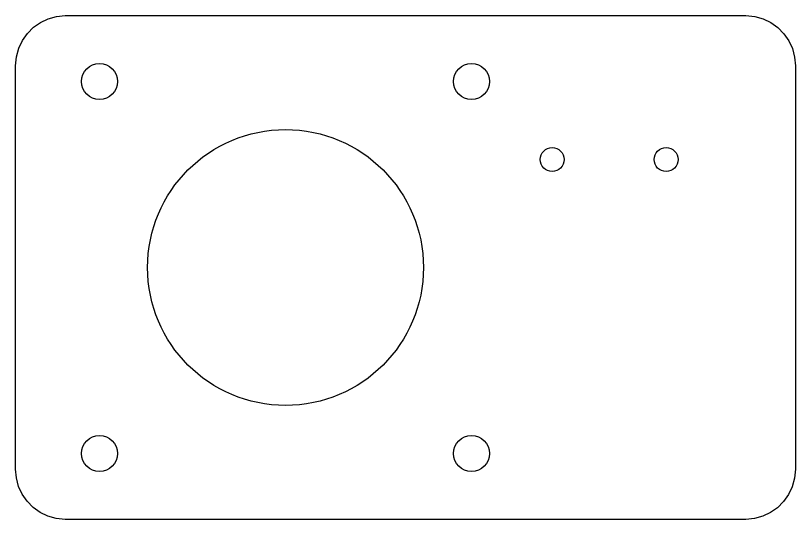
# Model space of a CAD drawing. Header units: inches. Extents: x -337 to 409, y -412 to 336.
# Drawn here: x -25.8 to 39.2, y 175.7 to 217.7 of the extents above; entities that cross this region are included whole.
import ezdxf

# ---------------------------------------------------------------- set-up
doc = ezdxf.new("R2010")
doc.units = ezdxf.units.IN
doc.header["$MEASUREMENT"] = 0

msp = doc.modelspace()

# ---------------------------------------------------------------- linework, layer by layer
at = {"color": 7, "linetype": 'Continuous'}
for p, q in [((-21.665, 217.707), (35.053, 217.707)), ((-25.806, 179.907), (-25.806, 213.507)), ((39.194, 213.507), (39.194, 179.907)), ((35.053, 175.707), (-21.665, 175.707))]:
    msp.add_line(p, q, dxfattribs=at)
at = {"color": 7, "linetype": 'Continuous', "flags": 128}
for points in [[(-25.806, 213.507), (-25.738, 214.265), (-25.542, 214.98), (-25.23, 215.637), (-24.814, 216.227), (-24.307, 216.735), (-23.733, 217.142), (-23.093, 217.448), (-22.4, 217.64), (-21.665, 217.707)], [(35.053, 217.707), (35.801, 217.638), (36.505, 217.439), (37.154, 217.123), (37.735, 216.701), (38.235, 216.187), (38.637, 215.604), (38.939, 214.955), (39.128, 214.252), (39.194, 213.507)], [(-21.665, 175.707), (-22.413, 175.776), (-23.117, 175.975), (-23.766, 176.291), (-24.346, 176.713), (-24.847, 177.227), (-25.249, 177.81), (-25.551, 178.459), (-25.74, 179.162), (-25.806, 179.907)], [(39.194, 179.907), (39.126, 179.149), (38.93, 178.434), (38.618, 177.777), (38.202, 177.187), (37.696, 176.679), (37.121, 176.272), (36.481, 175.966), (35.788, 175.774), (35.053, 175.707)]]:
    msp.add_lwpolyline(points, dxfattribs=at)
at = {"color": 7, "linetype": 'Continuous'}
for centre, major_axis in [((-18.806, 212.207), (0, 1.5)), ((12.194, 212.207), (0, 1.5)), ((-3.306, 196.707), (-11.5, 0)), ((18.919, 205.707), (0, 1)), ((28.419, 205.707), (0, 1)), ((-18.806, 181.207), (0, 1.5)), ((12.194, 181.207), (0, 1.5))]:
    msp.add_ellipse(centre, major_axis=major_axis, ratio=1, dxfattribs=at)

doc.saveas('drawing.dxf')
